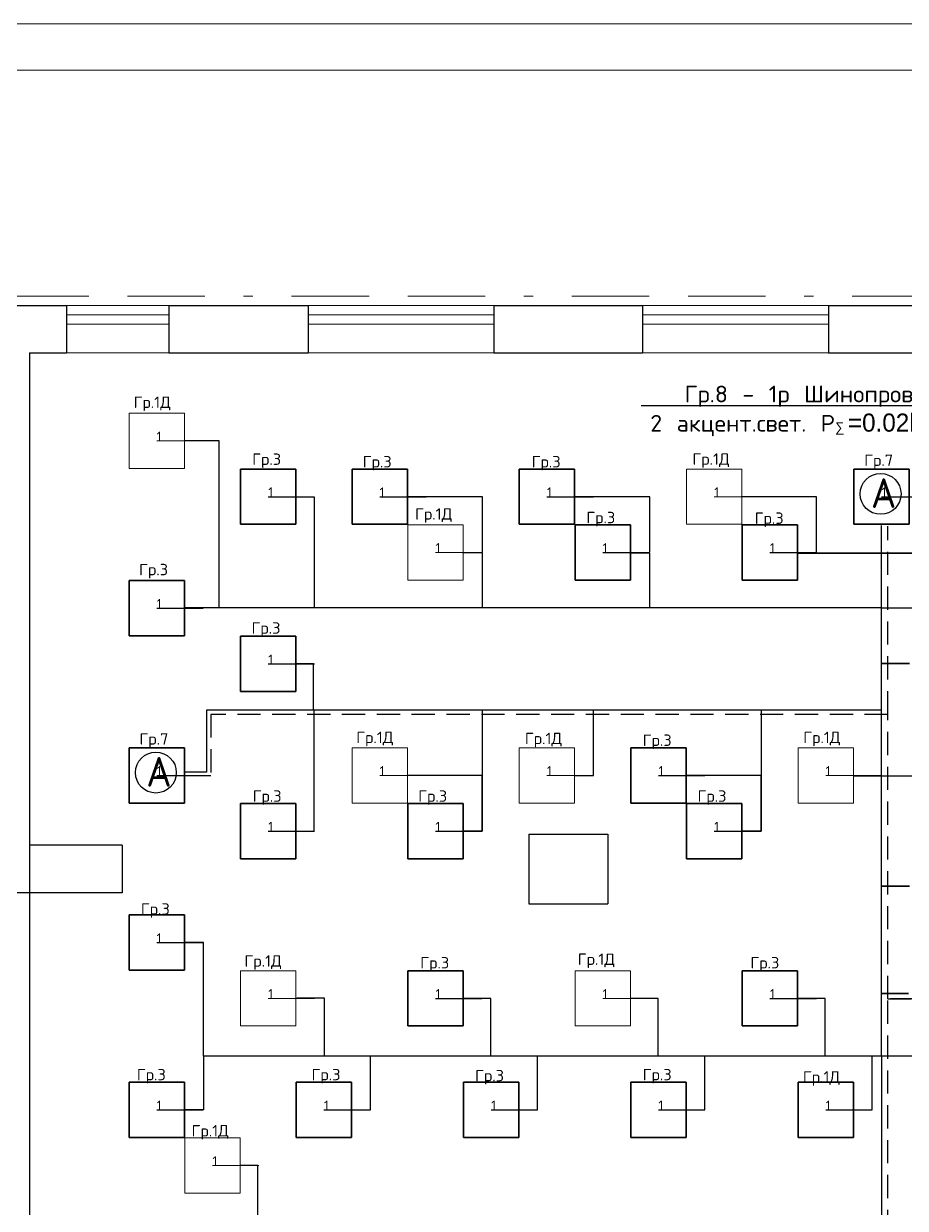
# Model space of a CAD drawing. Header units: metres. Extents: x -472 to 201, y -446 to -235.
# Drawn here: x -464.78 to -455.29, y -325.5 to -312.75 of the extents above; entities that cross this region are included whole.
import ezdxf
from ezdxf import colors
from ezdxf.entities.mleader import LeaderData, LeaderLine
from ezdxf.math import Vec2, Vec3

# ---------------------------------------------------------------- set-up
doc = ezdxf.new("R2010")
doc.units = ezdxf.units.M
doc.header["$MEASUREMENT"] = 0
doc.linetypes.add('( Border )', pattern=[1.751, 0.5, -0.25, 0.5, -0.25, 0.001, -0.25])
doc.linetypes.add('( Hidden )', pattern=[0.375, 0.25, -0.125])
for name, color, linetype, lineweight in [('_Электрика', 7, 'Continuous', 15), ('Level 50', 7, 'Continuous', 0), ('Level 63', 7, 'Continuous', 0)]:
    doc.layers.add(name, color=color, linetype=linetype, lineweight=lineweight)
for name, color, linetype in [('DLXLUM', 220, 'Continuous'), ('DLXLUMEX', 220, 'Continuous'), ('Электрика', 7, 'Continuous')]:
    doc.layers.add(name, color=color, linetype=linetype)
doc.styles.get("Standard").update_dxf_attribs({"font": 'txt.shx'})

# ---------------------------------------------------------------- blocks, each defined once
blk = doc.blocks.new('*U15')
at = {"color": 7, "linetype": 'Continuous', "lineweight": 30}
for p, q in [((-0.425, 0.375), (-0.425, -0.375)), ((-0.425, 0.375), (0.425, 0.375)), ((0.425, 0.375), (0.425, -0.375)), ((-0.425, -0.375), (0.425, -0.375))]:
    blk.add_line(p, q, dxfattribs=at)
blk = doc.blocks.new('*U18')
for p, q in [((297.5, 297.5), (-297.5, 297.5)), ((-297.5, 297.5), (-297.5, -297.5)), ((-297.5, 297.5), (-297.5, -297.5)), ((-297.5, -297.5), (-297.5, 297.5)), ((-297.5, 297.5), (-297.5, 297.5)), ((297.5, 297.5), (-297.5, 297.5)), ((-297.5, 297.5), (-297.5, 297.5)), ((-297.5, 297.5), (297.5, 297.5)), ((-297.5, -297.5), (-297.5, 297.5)), ((-297.5, 297.5), (297.5, 297.5)), ((297.5, -297.5), (297.5, 297.5)), ((297.5, 297.5), (297.5, 297.5)), ((297.5, -297.5), (297.5, 297.5)), ((297.5, 297.5), (297.5, 297.5)), ((297.5, 297.5), (297.5, -297.5)), ((297.5, 297.5), (297.5, -297.5)), ((-297.5, -297.5), (297.5, -297.5)), ((-297.5, -297.5), (-297.5, -297.5)), ((-297.5, -297.5), (297.5, -297.5)), ((297.5, -297.5), (-297.5, -297.5)), ((-297.5, -297.5), (-297.5, -297.5)), ((297.5, -297.5), (-297.5, -297.5)), ((297.5, -297.5), (297.5, -297.5)), ((297.5, -297.5), (297.5, -297.5))]:
    blk.add_line(p, q)
at = {"color": 1}
blk.add_line((0, 0), (500, 0), dxfattribs=at)
at = {"layer": 'DLXLUMEX', "color": 7}
blk.add_text('1', height=100, dxfattribs=at).set_placement((0, 0))
blk = doc.blocks.new('*U80')
for p, q in [((297.5, 297.5), (-297.5, 297.5)), ((-297.5, 297.5), (-297.5, -297.5)), ((-297.5, 297.5), (-297.5, -297.5)), ((-297.5, -297.5), (-297.5, 297.5)), ((-297.5, 297.5), (-297.5, 297.5)), ((297.5, 297.5), (-297.5, 297.5)), ((-297.5, 297.5), (-297.5, 297.5)), ((-297.5, 297.5), (297.5, 297.5)), ((-297.5, -297.5), (-297.5, 297.5)), ((-297.5, 297.5), (297.5, 297.5)), ((297.5, -297.5), (297.5, 297.5)), ((297.5, 297.5), (297.5, 297.5)), ((297.5, -297.5), (297.5, 297.5)), ((297.5, 297.5), (297.5, 297.5)), ((297.5, 297.5), (297.5, -297.5)), ((297.5, 297.5), (297.5, -297.5)), ((-297.5, -297.5), (297.5, -297.5)), ((-297.5, -297.5), (-297.5, -297.5)), ((-297.5, -297.5), (297.5, -297.5)), ((297.5, -297.5), (-297.5, -297.5)), ((-297.5, -297.5), (-297.5, -297.5)), ((297.5, -297.5), (-297.5, -297.5)), ((297.5, -297.5), (297.5, -297.5)), ((297.5, -297.5), (297.5, -297.5))]:
    blk.add_line(p, q)
at = {"color": 1}
blk.add_line((0, 0), (500, 0), dxfattribs=at)
at = {"layer": 'DLXLUMEX', "color": 7}
blk.add_text('1', height=100, dxfattribs=at).set_placement((0, 0))
blk = doc.blocks.new('*U132')
for p, q in [((297.5, 297.5), (-297.5, 297.5)), ((-297.5, 297.5), (-297.5, -297.5)), ((-297.5, 297.5), (-297.5, -297.5)), ((-297.5, -297.5), (-297.5, 297.5)), ((-297.5, 297.5), (-297.5, 297.5)), ((297.5, 297.5), (-297.5, 297.5)), ((-297.5, 297.5), (-297.5, 297.5)), ((-297.5, 297.5), (297.5, 297.5)), ((-297.5, -297.5), (-297.5, 297.5)), ((-297.5, 297.5), (297.5, 297.5)), ((297.5, -297.5), (297.5, 297.5)), ((297.5, 297.5), (297.5, 297.5)), ((297.5, -297.5), (297.5, 297.5)), ((297.5, 297.5), (297.5, 297.5)), ((297.5, 297.5), (297.5, -297.5)), ((297.5, 297.5), (297.5, -297.5)), ((-297.5, -297.5), (297.5, -297.5)), ((-297.5, -297.5), (-297.5, -297.5)), ((297.5, -297.5), (-297.5, -297.5)), ((-297.5, -297.5), (-297.5, -297.5)), ((-297.5, -297.5), (297.5, -297.5)), ((297.5, -297.5), (-297.5, -297.5)), ((297.5, -297.5), (297.5, -297.5)), ((297.5, -297.5), (297.5, -297.5))]:
    blk.add_line(p, q)
at = {"color": 1}
blk.add_line((0, 0), (500, 0), dxfattribs=at)
at = {"layer": 'DLXLUMEX', "color": 7}
blk.add_text('1', height=100, dxfattribs=at).set_placement((0, 0))
blk = doc.blocks.new('*U143')
for p, q in [((297.5, 297.5), (-297.5, 297.5)), ((-297.5, 297.5), (-297.5, -297.5)), ((-297.5, 297.5), (-297.5, -297.5)), ((-297.5, -297.5), (-297.5, 297.5)), ((-297.5, 297.5), (-297.5, 297.5)), ((297.5, 297.5), (-297.5, 297.5)), ((-297.5, 297.5), (-297.5, 297.5)), ((-297.5, 297.5), (297.5, 297.5)), ((-297.5, -297.5), (-297.5, 297.5)), ((-297.5, 297.5), (297.5, 297.5)), ((297.5, -297.5), (297.5, 297.5)), ((297.5, 297.5), (297.5, 297.5)), ((297.5, -297.5), (297.5, 297.5)), ((297.5, 297.5), (297.5, 297.5)), ((297.5, 297.5), (297.5, -297.5)), ((297.5, 297.5), (297.5, -297.5)), ((-297.5, -297.5), (297.5, -297.5)), ((-297.5, -297.5), (-297.5, -297.5)), ((-297.5, -297.5), (297.5, -297.5)), ((297.5, -297.5), (-297.5, -297.5)), ((-297.5, -297.5), (-297.5, -297.5)), ((297.5, -297.5), (-297.5, -297.5)), ((297.5, -297.5), (297.5, -297.5)), ((297.5, -297.5), (297.5, -297.5))]:
    blk.add_line(p, q)
at = {"color": 1}
blk.add_line((0, 0), (500, 0), dxfattribs=at)
at = {"layer": 'DLXLUMEX', "color": 7}
blk.add_text('1', height=100, dxfattribs=at).set_placement((0, 0))
blk = doc.blocks.new('*U154')
for p, q in [((297.5, 297.5), (-297.5, 297.5)), ((-297.5, 297.5), (-297.5, -297.5)), ((-297.5, 297.5), (-297.5, -297.5)), ((-297.5, -297.5), (-297.5, 297.5)), ((-297.5, 297.5), (-297.5, 297.5)), ((297.5, 297.5), (-297.5, 297.5)), ((-297.5, 297.5), (-297.5, 297.5)), ((-297.5, 297.5), (297.5, 297.5)), ((-297.5, -297.5), (-297.5, 297.5)), ((-297.5, 297.5), (297.5, 297.5)), ((297.5, -297.5), (297.5, 297.5)), ((297.5, 297.5), (297.5, 297.5)), ((297.5, -297.5), (297.5, 297.5)), ((297.5, 297.5), (297.5, 297.5)), ((297.5, 297.5), (297.5, -297.5)), ((297.5, 297.5), (297.5, -297.5)), ((-297.5, -297.5), (297.5, -297.5)), ((-297.5, -297.5), (-297.5, -297.5)), ((297.5, -297.5), (-297.5, -297.5)), ((-297.5, -297.5), (-297.5, -297.5)), ((-297.5, -297.5), (297.5, -297.5)), ((297.5, -297.5), (-297.5, -297.5)), ((297.5, -297.5), (297.5, -297.5)), ((297.5, -297.5), (297.5, -297.5))]:
    blk.add_line(p, q)
at = {"color": 1}
blk.add_line((0, 0), (500, 0), dxfattribs=at)
at = {"layer": 'DLXLUMEX', "color": 7}
blk.add_text('1', height=100, dxfattribs=at).set_placement((0, 0))
blk = doc.blocks.new('*U165')
for p, q in [((297.5, 297.5), (-297.5, 297.5)), ((-297.5, 297.5), (-297.5, -297.5)), ((-297.5, 297.5), (-297.5, -297.5)), ((-297.5, -297.5), (-297.5, 297.5)), ((-297.5, 297.5), (-297.5, 297.5)), ((297.5, 297.5), (-297.5, 297.5)), ((-297.5, 297.5), (-297.5, 297.5)), ((-297.5, 297.5), (297.5, 297.5)), ((-297.5, 297.5), (297.5, 297.5)), ((-297.5, -297.5), (-297.5, 297.5)), ((297.5, -297.5), (297.5, 297.5)), ((297.5, 297.5), (297.5, 297.5)), ((297.5, 297.5), (297.5, 297.5)), ((297.5, 297.5), (297.5, -297.5)), ((297.5, -297.5), (297.5, 297.5)), ((297.5, 297.5), (297.5, -297.5)), ((-297.5, -297.5), (297.5, -297.5)), ((-297.5, -297.5), (-297.5, -297.5)), ((-297.5, -297.5), (297.5, -297.5)), ((297.5, -297.5), (-297.5, -297.5)), ((-297.5, -297.5), (-297.5, -297.5)), ((297.5, -297.5), (-297.5, -297.5)), ((297.5, -297.5), (297.5, -297.5)), ((297.5, -297.5), (297.5, -297.5))]:
    blk.add_line(p, q)
at = {"color": 1}
blk.add_line((0, 0), (500, 0), dxfattribs=at)
at = {"layer": 'DLXLUMEX', "color": 7}
blk.add_text('1', height=100, dxfattribs=at).set_placement((0, 0))
blk = doc.blocks.new('*U176')
for p, q in [((297.5, 297.5), (-297.5, 297.5)), ((-297.5, 297.5), (-297.5, -297.5)), ((-297.5, 297.5), (-297.5, -297.5)), ((-297.5, -297.5), (-297.5, 297.5)), ((-297.5, 297.5), (-297.5, 297.5)), ((297.5, 297.5), (-297.5, 297.5)), ((-297.5, 297.5), (-297.5, 297.5)), ((-297.5, 297.5), (297.5, 297.5)), ((-297.5, -297.5), (-297.5, 297.5)), ((-297.5, 297.5), (297.5, 297.5)), ((297.5, -297.5), (297.5, 297.5)), ((297.5, 297.5), (297.5, 297.5)), ((297.5, -297.5), (297.5, 297.5)), ((297.5, 297.5), (297.5, 297.5)), ((297.5, 297.5), (297.5, -297.5)), ((297.5, 297.5), (297.5, -297.5)), ((-297.5, -297.5), (297.5, -297.5)), ((-297.5, -297.5), (-297.5, -297.5)), ((297.5, -297.5), (-297.5, -297.5)), ((-297.5, -297.5), (-297.5, -297.5)), ((-297.5, -297.5), (297.5, -297.5)), ((297.5, -297.5), (-297.5, -297.5)), ((297.5, -297.5), (297.5, -297.5)), ((297.5, -297.5), (297.5, -297.5))]:
    blk.add_line(p, q)
at = {"color": 1}
blk.add_line((0, 0), (500, 0), dxfattribs=at)
at = {"layer": 'DLXLUMEX', "color": 7}
blk.add_text('1', height=100, dxfattribs=at).set_placement((0, 0))
blk = doc.blocks.new('*U187')
for p, q in [((297.5, 297.5), (-297.5, 297.5)), ((-297.5, 297.5), (-297.5, -297.5)), ((-297.5, 297.5), (-297.5, -297.5)), ((-297.5, -297.5), (-297.5, 297.5)), ((-297.5, 297.5), (-297.5, 297.5)), ((297.5, 297.5), (-297.5, 297.5)), ((-297.5, 297.5), (-297.5, 297.5)), ((-297.5, 297.5), (297.5, 297.5)), ((-297.5, -297.5), (-297.5, 297.5)), ((-297.5, 297.5), (297.5, 297.5)), ((297.5, -297.5), (297.5, 297.5)), ((297.5, 297.5), (297.5, 297.5)), ((297.5, -297.5), (297.5, 297.5)), ((297.5, 297.5), (297.5, 297.5)), ((297.5, 297.5), (297.5, -297.5)), ((297.5, 297.5), (297.5, -297.5)), ((-297.5, -297.5), (297.5, -297.5)), ((-297.5, -297.5), (-297.5, -297.5)), ((-297.5, -297.5), (297.5, -297.5)), ((297.5, -297.5), (-297.5, -297.5)), ((-297.5, -297.5), (-297.5, -297.5)), ((297.5, -297.5), (-297.5, -297.5)), ((297.5, -297.5), (297.5, -297.5)), ((297.5, -297.5), (297.5, -297.5))]:
    blk.add_line(p, q)
at = {"color": 1}
blk.add_line((0, 0), (500, 0), dxfattribs=at)
at = {"layer": 'DLXLUMEX', "color": 7}
blk.add_text('1', height=100, dxfattribs=at).set_placement((0, 0))
blk = doc.blocks.new('*U198')
for p, q in [((297.5, 297.5), (-297.5, 297.5)), ((-297.5, 297.5), (-297.5, -297.5)), ((-297.5, 297.5), (-297.5, -297.5)), ((-297.5, -297.5), (-297.5, 297.5)), ((-297.5, 297.5), (-297.5, 297.5)), ((297.5, 297.5), (-297.5, 297.5)), ((-297.5, 297.5), (-297.5, 297.5)), ((-297.5, 297.5), (297.5, 297.5)), ((-297.5, -297.5), (-297.5, 297.5)), ((-297.5, 297.5), (297.5, 297.5)), ((297.5, -297.5), (297.5, 297.5)), ((297.5, 297.5), (297.5, 297.5)), ((297.5, -297.5), (297.5, 297.5)), ((297.5, 297.5), (297.5, 297.5)), ((297.5, 297.5), (297.5, -297.5)), ((297.5, 297.5), (297.5, -297.5)), ((-297.5, -297.5), (297.5, -297.5)), ((-297.5, -297.5), (-297.5, -297.5)), ((297.5, -297.5), (-297.5, -297.5)), ((-297.5, -297.5), (-297.5, -297.5)), ((-297.5, -297.5), (297.5, -297.5)), ((297.5, -297.5), (-297.5, -297.5)), ((297.5, -297.5), (297.5, -297.5)), ((297.5, -297.5), (297.5, -297.5))]:
    blk.add_line(p, q)
at = {"color": 1}
blk.add_line((0, 0), (500, 0), dxfattribs=at)
at = {"layer": 'DLXLUMEX', "color": 7}
blk.add_text('1', height=100, dxfattribs=at).set_placement((0, 0))
blk = doc.blocks.new('*U19')
for p, q in [((297.5, 297.5), (-297.5, 297.5)), ((-297.5, 297.5), (-297.5, -297.5)), ((-297.5, 297.5), (-297.5, -297.5)), ((-297.5, -297.5), (-297.5, 297.5)), ((-297.5, 297.5), (-297.5, 297.5)), ((297.5, 297.5), (-297.5, 297.5)), ((-297.5, 297.5), (-297.5, 297.5)), ((-297.5, 297.5), (297.5, 297.5)), ((-297.5, -297.5), (-297.5, 297.5)), ((-297.5, 297.5), (297.5, 297.5)), ((297.5, -297.5), (297.5, 297.5)), ((297.5, 297.5), (297.5, 297.5)), ((297.5, -297.5), (297.5, 297.5)), ((297.5, 297.5), (297.5, 297.5)), ((297.5, 297.5), (297.5, -297.5)), ((297.5, 297.5), (297.5, -297.5)), ((-297.5, -297.5), (297.5, -297.5)), ((-297.5, -297.5), (-297.5, -297.5)), ((-297.5, -297.5), (297.5, -297.5)), ((297.5, -297.5), (-297.5, -297.5)), ((-297.5, -297.5), (-297.5, -297.5)), ((297.5, -297.5), (-297.5, -297.5)), ((297.5, -297.5), (297.5, -297.5)), ((297.5, -297.5), (297.5, -297.5))]:
    blk.add_line(p, q)
at = {"color": 1}
blk.add_line((0, 0), (500, 0), dxfattribs=at)
at = {"layer": 'DLXLUMEX', "color": 7}
blk.add_text('1', height=100, dxfattribs=at).set_placement((0, 0))
blk = doc.blocks.new('*U63')
for p, q in [((297.5, 297.5), (-297.5, 297.5)), ((-297.5, 297.5), (-297.5, -297.5)), ((-297.5, 297.5), (-297.5, -297.5)), ((-297.5, -297.5), (-297.5, 297.5)), ((-297.5, 297.5), (-297.5, 297.5)), ((297.5, 297.5), (-297.5, 297.5)), ((-297.5, 297.5), (-297.5, 297.5)), ((-297.5, 297.5), (297.5, 297.5)), ((-297.5, -297.5), (-297.5, 297.5)), ((-297.5, 297.5), (297.5, 297.5)), ((297.5, -297.5), (297.5, 297.5)), ((297.5, 297.5), (297.5, 297.5)), ((297.5, -297.5), (297.5, 297.5)), ((297.5, 297.5), (297.5, 297.5)), ((297.5, 297.5), (297.5, -297.5)), ((297.5, 297.5), (297.5, -297.5)), ((-297.5, -297.5), (297.5, -297.5)), ((-297.5, -297.5), (-297.5, -297.5)), ((-297.5, -297.5), (297.5, -297.5)), ((297.5, -297.5), (-297.5, -297.5)), ((-297.5, -297.5), (-297.5, -297.5)), ((297.5, -297.5), (-297.5, -297.5)), ((297.5, -297.5), (297.5, -297.5)), ((297.5, -297.5), (297.5, -297.5))]:
    blk.add_line(p, q)
at = {"color": 1}
blk.add_line((0, 0), (500, 0), dxfattribs=at)
at = {"layer": 'DLXLUMEX', "color": 7}
blk.add_text('1', height=100, dxfattribs=at).set_placement((0, 0))
blk = doc.blocks.new('*U64')
for p, q in [((297.5, 297.5), (-297.5, 297.5)), ((-297.5, 297.5), (-297.5, -297.5)), ((-297.5, 297.5), (-297.5, -297.5)), ((-297.5, -297.5), (-297.5, 297.5)), ((-297.5, 297.5), (-297.5, 297.5)), ((-297.5, 297.5), (-297.5, 297.5)), ((-297.5, 297.5), (297.5, 297.5)), ((297.5, 297.5), (-297.5, 297.5)), ((-297.5, -297.5), (-297.5, 297.5)), ((-297.5, 297.5), (297.5, 297.5)), ((297.5, -297.5), (297.5, 297.5)), ((297.5, 297.5), (297.5, 297.5)), ((297.5, -297.5), (297.5, 297.5)), ((297.5, 297.5), (297.5, 297.5)), ((297.5, 297.5), (297.5, -297.5)), ((297.5, 297.5), (297.5, -297.5)), ((-297.5, -297.5), (297.5, -297.5)), ((-297.5, -297.5), (-297.5, -297.5)), ((-297.5, -297.5), (297.5, -297.5)), ((297.5, -297.5), (-297.5, -297.5)), ((-297.5, -297.5), (-297.5, -297.5)), ((297.5, -297.5), (-297.5, -297.5)), ((297.5, -297.5), (297.5, -297.5)), ((297.5, -297.5), (297.5, -297.5))]:
    blk.add_line(p, q)
at = {"color": 1}
blk.add_line((0, 0), (500, 0), dxfattribs=at)
at = {"layer": 'DLXLUMEX', "color": 7}
blk.add_text('1', height=100, dxfattribs=at).set_placement((0, 0))
blk = doc.blocks.new('*U65')
for p, q in [((297.5, 297.5), (-297.5, 297.5)), ((-297.5, 297.5), (-297.5, -297.5)), ((-297.5, 297.5), (-297.5, -297.5)), ((-297.5, -297.5), (-297.5, 297.5)), ((-297.5, 297.5), (-297.5, 297.5)), ((297.5, 297.5), (-297.5, 297.5)), ((-297.5, 297.5), (-297.5, 297.5)), ((-297.5, 297.5), (297.5, 297.5)), ((-297.5, -297.5), (-297.5, 297.5)), ((-297.5, 297.5), (297.5, 297.5)), ((297.5, -297.5), (297.5, 297.5)), ((297.5, 297.5), (297.5, 297.5)), ((297.5, -297.5), (297.5, 297.5)), ((297.5, 297.5), (297.5, 297.5)), ((297.5, 297.5), (297.5, -297.5)), ((297.5, 297.5), (297.5, -297.5)), ((-297.5, -297.5), (297.5, -297.5)), ((-297.5, -297.5), (-297.5, -297.5)), ((-297.5, -297.5), (297.5, -297.5)), ((297.5, -297.5), (-297.5, -297.5)), ((-297.5, -297.5), (-297.5, -297.5)), ((297.5, -297.5), (-297.5, -297.5)), ((297.5, -297.5), (297.5, -297.5)), ((297.5, -297.5), (297.5, -297.5))]:
    blk.add_line(p, q)
at = {"color": 1}
blk.add_line((0, 0), (500, 0), dxfattribs=at)
at = {"layer": 'DLXLUMEX', "color": 7}
blk.add_text('1', height=100, dxfattribs=at).set_placement((0, 0))
blk = doc.blocks.new('*U66')
for p, q in [((297.5, 297.5), (-297.5, 297.5)), ((-297.5, 297.5), (-297.5, -297.5)), ((-297.5, 297.5), (-297.5, -297.5)), ((-297.5, -297.5), (-297.5, 297.5)), ((-297.5, 297.5), (-297.5, 297.5)), ((297.5, 297.5), (-297.5, 297.5)), ((-297.5, 297.5), (-297.5, 297.5)), ((-297.5, 297.5), (297.5, 297.5)), ((-297.5, -297.5), (-297.5, 297.5)), ((-297.5, 297.5), (297.5, 297.5)), ((297.5, -297.5), (297.5, 297.5)), ((297.5, 297.5), (297.5, 297.5)), ((297.5, -297.5), (297.5, 297.5)), ((297.5, 297.5), (297.5, 297.5)), ((297.5, 297.5), (297.5, -297.5)), ((297.5, 297.5), (297.5, -297.5)), ((-297.5, -297.5), (297.5, -297.5)), ((-297.5, -297.5), (-297.5, -297.5)), ((297.5, -297.5), (-297.5, -297.5)), ((-297.5, -297.5), (-297.5, -297.5)), ((-297.5, -297.5), (297.5, -297.5)), ((297.5, -297.5), (-297.5, -297.5)), ((297.5, -297.5), (297.5, -297.5)), ((297.5, -297.5), (297.5, -297.5))]:
    blk.add_line(p, q)
at = {"color": 1}
blk.add_line((0, 0), (500, 0), dxfattribs=at)
at = {"layer": 'DLXLUMEX', "color": 7}
blk.add_text('1', height=100, dxfattribs=at).set_placement((0, 0))
blk = doc.blocks.new('*U69')
for p, q in [((297.5, 297.5), (-297.5, 297.5)), ((-297.5, 297.5), (-297.5, -297.5)), ((-297.5, 297.5), (-297.5, -297.5)), ((-297.5, -297.5), (-297.5, 297.5)), ((-297.5, 297.5), (-297.5, 297.5)), ((297.5, 297.5), (-297.5, 297.5)), ((-297.5, 297.5), (-297.5, 297.5)), ((-297.5, 297.5), (297.5, 297.5)), ((-297.5, -297.5), (-297.5, 297.5)), ((-297.5, 297.5), (297.5, 297.5)), ((297.5, -297.5), (297.5, 297.5)), ((297.5, 297.5), (297.5, 297.5)), ((297.5, -297.5), (297.5, 297.5)), ((297.5, 297.5), (297.5, 297.5)), ((297.5, 297.5), (297.5, -297.5)), ((297.5, 297.5), (297.5, -297.5)), ((-297.5, -297.5), (297.5, -297.5)), ((-297.5, -297.5), (-297.5, -297.5)), ((-297.5, -297.5), (297.5, -297.5)), ((297.5, -297.5), (-297.5, -297.5)), ((-297.5, -297.5), (-297.5, -297.5)), ((297.5, -297.5), (-297.5, -297.5)), ((297.5, -297.5), (297.5, -297.5)), ((297.5, -297.5), (297.5, -297.5))]:
    blk.add_line(p, q)
at = {"color": 1}
blk.add_line((0, 0), (500, 0), dxfattribs=at)
at = {"layer": 'DLXLUMEX', "color": 7}
blk.add_text('1', height=100, dxfattribs=at).set_placement((0, 0))
blk = doc.blocks.new('*U81')
for p, q in [((297.5, 297.5), (-297.5, 297.5)), ((-297.5, 297.5), (-297.5, -297.5)), ((-297.5, 297.5), (-297.5, -297.5)), ((-297.5, -297.5), (-297.5, 297.5)), ((-297.5, 297.5), (-297.5, 297.5)), ((297.5, 297.5), (-297.5, 297.5)), ((-297.5, 297.5), (-297.5, 297.5)), ((-297.5, 297.5), (297.5, 297.5)), ((-297.5, -297.5), (-297.5, 297.5)), ((-297.5, 297.5), (297.5, 297.5)), ((297.5, -297.5), (297.5, 297.5)), ((297.5, 297.5), (297.5, 297.5)), ((297.5, -297.5), (297.5, 297.5)), ((297.5, 297.5), (297.5, 297.5)), ((297.5, 297.5), (297.5, -297.5)), ((297.5, 297.5), (297.5, -297.5)), ((-297.5, -297.5), (297.5, -297.5)), ((-297.5, -297.5), (-297.5, -297.5)), ((-297.5, -297.5), (297.5, -297.5)), ((297.5, -297.5), (-297.5, -297.5)), ((-297.5, -297.5), (-297.5, -297.5)), ((297.5, -297.5), (-297.5, -297.5)), ((297.5, -297.5), (297.5, -297.5)), ((297.5, -297.5), (297.5, -297.5))]:
    blk.add_line(p, q)
at = {"color": 1}
blk.add_line((0, 0), (500, 0), dxfattribs=at)
at = {"layer": 'DLXLUMEX', "color": 7}
blk.add_text('1', height=100, dxfattribs=at).set_placement((0, 0))
blk = doc.blocks.new('*U107')
for p, q in [((297.5, 297.5), (-297.5, 297.5)), ((-297.5, 297.5), (-297.5, -297.5)), ((-297.5, 297.5), (-297.5, -297.5)), ((-297.5, -297.5), (-297.5, 297.5)), ((-297.5, 297.5), (-297.5, 297.5)), ((297.5, 297.5), (-297.5, 297.5)), ((-297.5, 297.5), (-297.5, 297.5)), ((-297.5, 297.5), (297.5, 297.5)), ((-297.5, -297.5), (-297.5, 297.5)), ((-297.5, 297.5), (297.5, 297.5)), ((297.5, -297.5), (297.5, 297.5)), ((297.5, 297.5), (297.5, 297.5)), ((297.5, -297.5), (297.5, 297.5)), ((297.5, 297.5), (297.5, 297.5)), ((297.5, 297.5), (297.5, -297.5)), ((297.5, 297.5), (297.5, -297.5)), ((-297.5, -297.5), (297.5, -297.5)), ((-297.5, -297.5), (-297.5, -297.5)), ((-297.5, -297.5), (297.5, -297.5)), ((297.5, -297.5), (-297.5, -297.5)), ((-297.5, -297.5), (-297.5, -297.5)), ((297.5, -297.5), (-297.5, -297.5)), ((297.5, -297.5), (297.5, -297.5)), ((297.5, -297.5), (297.5, -297.5))]:
    blk.add_line(p, q)
at = {"color": 1}
blk.add_line((0, 0), (500, 0), dxfattribs=at)
at = {"layer": 'DLXLUMEX', "color": 7}
blk.add_text('1', height=100, dxfattribs=at).set_placement((0, 0))
blk = doc.blocks.new('*U127')
for p, q in [((297.5, 297.5), (-297.5, 297.5)), ((-297.5, 297.5), (-297.5, -297.5)), ((-297.5, 297.5), (-297.5, -297.5)), ((-297.5, -297.5), (-297.5, 297.5)), ((-297.5, 297.5), (-297.5, 297.5)), ((297.5, 297.5), (-297.5, 297.5)), ((-297.5, 297.5), (-297.5, 297.5)), ((-297.5, 297.5), (297.5, 297.5)), ((-297.5, -297.5), (-297.5, 297.5)), ((-297.5, 297.5), (297.5, 297.5)), ((297.5, -297.5), (297.5, 297.5)), ((297.5, 297.5), (297.5, 297.5)), ((297.5, -297.5), (297.5, 297.5)), ((297.5, 297.5), (297.5, 297.5)), ((297.5, 297.5), (297.5, -297.5)), ((297.5, 297.5), (297.5, -297.5)), ((-297.5, -297.5), (297.5, -297.5)), ((-297.5, -297.5), (-297.5, -297.5)), ((-297.5, -297.5), (297.5, -297.5)), ((297.5, -297.5), (-297.5, -297.5)), ((-297.5, -297.5), (-297.5, -297.5)), ((297.5, -297.5), (-297.5, -297.5)), ((297.5, -297.5), (297.5, -297.5)), ((297.5, -297.5), (297.5, -297.5))]:
    blk.add_line(p, q)
at = {"color": 1}
blk.add_line((0, 0), (500, 0), dxfattribs=at)
at = {"layer": 'DLXLUMEX', "color": 7}
blk.add_text('1', height=100, dxfattribs=at).set_placement((0, 0))
blk = doc.blocks.new('*U129')
for p, q in [((297.5, 297.5), (-297.5, 297.5)), ((-297.5, 297.5), (-297.5, -297.5)), ((-297.5, 297.5), (-297.5, -297.5)), ((-297.5, -297.5), (-297.5, 297.5)), ((-297.5, 297.5), (-297.5, 297.5)), ((-297.5, 297.5), (-297.5, 297.5)), ((-297.5, 297.5), (297.5, 297.5)), ((297.5, 297.5), (-297.5, 297.5)), ((-297.5, -297.5), (-297.5, 297.5)), ((-297.5, 297.5), (297.5, 297.5)), ((297.5, -297.5), (297.5, 297.5)), ((297.5, 297.5), (297.5, 297.5)), ((297.5, -297.5), (297.5, 297.5)), ((297.5, 297.5), (297.5, 297.5)), ((297.5, 297.5), (297.5, -297.5)), ((297.5, 297.5), (297.5, -297.5)), ((-297.5, -297.5), (297.5, -297.5)), ((-297.5, -297.5), (-297.5, -297.5)), ((-297.5, -297.5), (297.5, -297.5)), ((297.5, -297.5), (-297.5, -297.5)), ((-297.5, -297.5), (-297.5, -297.5)), ((297.5, -297.5), (-297.5, -297.5)), ((297.5, -297.5), (297.5, -297.5)), ((297.5, -297.5), (297.5, -297.5))]:
    blk.add_line(p, q)
at = {"color": 1}
blk.add_line((0, 0), (500, 0), dxfattribs=at)
at = {"layer": 'DLXLUMEX', "color": 7}
blk.add_text('1', height=100, dxfattribs=at).set_placement((0, 0))
blk = doc.blocks.new('*U130')
for p, q in [((297.5, 297.5), (-297.5, 297.5)), ((-297.5, 297.5), (-297.5, -297.5)), ((-297.5, 297.5), (-297.5, -297.5)), ((-297.5, -297.5), (-297.5, 297.5)), ((-297.5, 297.5), (-297.5, 297.5)), ((297.5, 297.5), (-297.5, 297.5)), ((-297.5, 297.5), (-297.5, 297.5)), ((-297.5, 297.5), (297.5, 297.5)), ((-297.5, -297.5), (-297.5, 297.5)), ((-297.5, 297.5), (297.5, 297.5)), ((297.5, -297.5), (297.5, 297.5)), ((297.5, 297.5), (297.5, 297.5)), ((297.5, -297.5), (297.5, 297.5)), ((297.5, 297.5), (297.5, 297.5)), ((297.5, 297.5), (297.5, -297.5)), ((297.5, 297.5), (297.5, -297.5)), ((-297.5, -297.5), (297.5, -297.5)), ((-297.5, -297.5), (-297.5, -297.5)), ((-297.5, -297.5), (297.5, -297.5)), ((297.5, -297.5), (-297.5, -297.5)), ((-297.5, -297.5), (-297.5, -297.5)), ((297.5, -297.5), (-297.5, -297.5)), ((297.5, -297.5), (297.5, -297.5)), ((297.5, -297.5), (297.5, -297.5))]:
    blk.add_line(p, q)
at = {"color": 1}
blk.add_line((0, 0), (500, 0), dxfattribs=at)
at = {"layer": 'DLXLUMEX', "color": 7}
blk.add_text('1', height=100, dxfattribs=at).set_placement((0, 0))
blk = doc.blocks.new('*U131')
for p, q in [((297.5, 297.5), (-297.5, 297.5)), ((-297.5, 297.5), (-297.5, -297.5)), ((-297.5, 297.5), (-297.5, -297.5)), ((-297.5, -297.5), (-297.5, 297.5)), ((-297.5, 297.5), (-297.5, 297.5)), ((297.5, 297.5), (-297.5, 297.5)), ((-297.5, 297.5), (-297.5, 297.5)), ((-297.5, 297.5), (297.5, 297.5)), ((-297.5, -297.5), (-297.5, 297.5)), ((-297.5, 297.5), (297.5, 297.5)), ((297.5, -297.5), (297.5, 297.5)), ((297.5, 297.5), (297.5, 297.5)), ((297.5, -297.5), (297.5, 297.5)), ((297.5, 297.5), (297.5, 297.5)), ((297.5, 297.5), (297.5, -297.5)), ((297.5, 297.5), (297.5, -297.5)), ((-297.5, -297.5), (297.5, -297.5)), ((-297.5, -297.5), (-297.5, -297.5)), ((-297.5, -297.5), (297.5, -297.5)), ((297.5, -297.5), (-297.5, -297.5)), ((-297.5, -297.5), (-297.5, -297.5)), ((297.5, -297.5), (-297.5, -297.5)), ((297.5, -297.5), (297.5, -297.5)), ((297.5, -297.5), (297.5, -297.5))]:
    blk.add_line(p, q)
at = {"color": 1}
blk.add_line((0, 0), (500, 0), dxfattribs=at)
at = {"layer": 'DLXLUMEX', "color": 7}
blk.add_text('1', height=100, dxfattribs=at).set_placement((0, 0))
blk = doc.blocks.new('*U133')
for p, q in [((297.5, 297.5), (-297.5, 297.5)), ((-297.5, 297.5), (-297.5, -297.5)), ((-297.5, 297.5), (-297.5, -297.5)), ((-297.5, -297.5), (-297.5, 297.5)), ((-297.5, 297.5), (-297.5, 297.5)), ((297.5, 297.5), (-297.5, 297.5)), ((-297.5, 297.5), (-297.5, 297.5)), ((-297.5, 297.5), (297.5, 297.5)), ((-297.5, -297.5), (-297.5, 297.5)), ((-297.5, 297.5), (297.5, 297.5)), ((297.5, -297.5), (297.5, 297.5)), ((297.5, 297.5), (297.5, 297.5)), ((297.5, -297.5), (297.5, 297.5)), ((297.5, 297.5), (297.5, 297.5)), ((297.5, 297.5), (297.5, -297.5)), ((297.5, 297.5), (297.5, -297.5)), ((-297.5, -297.5), (297.5, -297.5)), ((-297.5, -297.5), (-297.5, -297.5)), ((-297.5, -297.5), (297.5, -297.5)), ((297.5, -297.5), (-297.5, -297.5)), ((-297.5, -297.5), (-297.5, -297.5)), ((297.5, -297.5), (-297.5, -297.5)), ((297.5, -297.5), (297.5, -297.5)), ((297.5, -297.5), (297.5, -297.5))]:
    blk.add_line(p, q)
at = {"color": 1}
blk.add_line((0, 0), (500, 0), dxfattribs=at)
at = {"layer": 'DLXLUMEX', "color": 7}
blk.add_text('1', height=100, dxfattribs=at).set_placement((0, 0))
blk = doc.blocks.new('*U134')
for p, q in [((297.5, 297.5), (-297.5, 297.5)), ((-297.5, 297.5), (-297.5, -297.5)), ((-297.5, 297.5), (-297.5, -297.5)), ((-297.5, -297.5), (-297.5, 297.5)), ((-297.5, 297.5), (-297.5, 297.5)), ((297.5, 297.5), (-297.5, 297.5)), ((-297.5, 297.5), (-297.5, 297.5)), ((-297.5, 297.5), (297.5, 297.5)), ((-297.5, -297.5), (-297.5, 297.5)), ((-297.5, 297.5), (297.5, 297.5)), ((297.5, -297.5), (297.5, 297.5)), ((297.5, 297.5), (297.5, 297.5)), ((297.5, -297.5), (297.5, 297.5)), ((297.5, 297.5), (297.5, 297.5)), ((297.5, 297.5), (297.5, -297.5)), ((297.5, 297.5), (297.5, -297.5)), ((-297.5, -297.5), (297.5, -297.5)), ((-297.5, -297.5), (-297.5, -297.5)), ((-297.5, -297.5), (297.5, -297.5)), ((297.5, -297.5), (-297.5, -297.5)), ((-297.5, -297.5), (-297.5, -297.5)), ((297.5, -297.5), (-297.5, -297.5)), ((297.5, -297.5), (297.5, -297.5)), ((297.5, -297.5), (297.5, -297.5))]:
    blk.add_line(p, q)
at = {"color": 1}
blk.add_line((0, 0), (500, 0), dxfattribs=at)
at = {"layer": 'DLXLUMEX', "color": 7}
blk.add_text('1', height=100, dxfattribs=at).set_placement((0, 0))
blk = doc.blocks.new('*U135')
for p, q in [((297.5, 297.5), (-297.5, 297.5)), ((-297.5, 297.5), (-297.5, -297.5)), ((-297.5, 297.5), (-297.5, -297.5)), ((-297.5, -297.5), (-297.5, 297.5)), ((-297.5, 297.5), (-297.5, 297.5)), ((297.5, 297.5), (-297.5, 297.5)), ((-297.5, 297.5), (-297.5, 297.5)), ((-297.5, 297.5), (297.5, 297.5)), ((-297.5, -297.5), (-297.5, 297.5)), ((-297.5, 297.5), (297.5, 297.5)), ((297.5, -297.5), (297.5, 297.5)), ((297.5, 297.5), (297.5, 297.5)), ((297.5, -297.5), (297.5, 297.5)), ((297.5, 297.5), (297.5, 297.5)), ((297.5, 297.5), (297.5, -297.5)), ((297.5, 297.5), (297.5, -297.5)), ((-297.5, -297.5), (297.5, -297.5)), ((-297.5, -297.5), (-297.5, -297.5)), ((297.5, -297.5), (-297.5, -297.5)), ((-297.5, -297.5), (-297.5, -297.5)), ((-297.5, -297.5), (297.5, -297.5)), ((297.5, -297.5), (-297.5, -297.5)), ((297.5, -297.5), (297.5, -297.5)), ((297.5, -297.5), (297.5, -297.5))]:
    blk.add_line(p, q)
at = {"color": 1}
blk.add_line((0, 0), (500, 0), dxfattribs=at)
at = {"layer": 'DLXLUMEX', "color": 7}
blk.add_text('1', height=100, dxfattribs=at).set_placement((0, 0))
blk = doc.blocks.new('*U136')
for p, q in [((297.5, 297.5), (-297.5, 297.5)), ((-297.5, 297.5), (-297.5, -297.5)), ((-297.5, 297.5), (-297.5, -297.5)), ((-297.5, -297.5), (-297.5, 297.5)), ((-297.5, 297.5), (-297.5, 297.5)), ((297.5, 297.5), (-297.5, 297.5)), ((-297.5, 297.5), (-297.5, 297.5)), ((-297.5, 297.5), (297.5, 297.5)), ((-297.5, -297.5), (-297.5, 297.5)), ((-297.5, 297.5), (297.5, 297.5)), ((297.5, -297.5), (297.5, 297.5)), ((297.5, 297.5), (297.5, 297.5)), ((297.5, -297.5), (297.5, 297.5)), ((297.5, 297.5), (297.5, 297.5)), ((297.5, 297.5), (297.5, -297.5)), ((297.5, 297.5), (297.5, -297.5)), ((-297.5, -297.5), (297.5, -297.5)), ((-297.5, -297.5), (-297.5, -297.5)), ((-297.5, -297.5), (297.5, -297.5)), ((297.5, -297.5), (-297.5, -297.5)), ((-297.5, -297.5), (-297.5, -297.5)), ((297.5, -297.5), (-297.5, -297.5)), ((297.5, -297.5), (297.5, -297.5)), ((297.5, -297.5), (297.5, -297.5))]:
    blk.add_line(p, q)
at = {"color": 1}
blk.add_line((0, 0), (500, 0), dxfattribs=at)
at = {"layer": 'DLXLUMEX', "color": 7}
blk.add_text('1', height=100, dxfattribs=at).set_placement((0, 0))
blk = doc.blocks.new('*U146')
for p, q in [((297.5, 297.5), (-297.5, 297.5)), ((-297.5, 297.5), (-297.5, -297.5)), ((-297.5, 297.5), (-297.5, -297.5)), ((-297.5, -297.5), (-297.5, 297.5)), ((-297.5, 297.5), (-297.5, 297.5)), ((297.5, 297.5), (-297.5, 297.5)), ((-297.5, 297.5), (-297.5, 297.5)), ((-297.5, 297.5), (297.5, 297.5)), ((-297.5, -297.5), (-297.5, 297.5)), ((-297.5, 297.5), (297.5, 297.5)), ((297.5, -297.5), (297.5, 297.5)), ((297.5, 297.5), (297.5, 297.5)), ((297.5, -297.5), (297.5, 297.5)), ((297.5, 297.5), (297.5, 297.5)), ((297.5, 297.5), (297.5, -297.5)), ((297.5, 297.5), (297.5, -297.5)), ((-297.5, -297.5), (297.5, -297.5)), ((-297.5, -297.5), (-297.5, -297.5)), ((-297.5, -297.5), (297.5, -297.5)), ((297.5, -297.5), (-297.5, -297.5)), ((-297.5, -297.5), (-297.5, -297.5)), ((297.5, -297.5), (-297.5, -297.5)), ((297.5, -297.5), (297.5, -297.5)), ((297.5, -297.5), (297.5, -297.5))]:
    blk.add_line(p, q)
at = {"color": 1}
blk.add_line((0, 0), (500, 0), dxfattribs=at)
at = {"layer": 'DLXLUMEX', "color": 7}
blk.add_text('1', height=100, dxfattribs=at).set_placement((0, 0))
blk = doc.blocks.new('*U147')
for p, q in [((297.5, 297.5), (-297.5, 297.5)), ((-297.5, 297.5), (-297.5, -297.5)), ((-297.5, 297.5), (-297.5, -297.5)), ((-297.5, -297.5), (-297.5, 297.5)), ((-297.5, 297.5), (-297.5, 297.5)), ((-297.5, 297.5), (-297.5, 297.5)), ((-297.5, 297.5), (297.5, 297.5)), ((297.5, 297.5), (-297.5, 297.5)), ((-297.5, -297.5), (-297.5, 297.5)), ((-297.5, 297.5), (297.5, 297.5)), ((297.5, -297.5), (297.5, 297.5)), ((297.5, 297.5), (297.5, 297.5)), ((297.5, -297.5), (297.5, 297.5)), ((297.5, 297.5), (297.5, 297.5)), ((297.5, 297.5), (297.5, -297.5)), ((297.5, 297.5), (297.5, -297.5)), ((-297.5, -297.5), (297.5, -297.5)), ((-297.5, -297.5), (-297.5, -297.5)), ((-297.5, -297.5), (297.5, -297.5)), ((297.5, -297.5), (-297.5, -297.5)), ((-297.5, -297.5), (-297.5, -297.5)), ((297.5, -297.5), (-297.5, -297.5)), ((297.5, -297.5), (297.5, -297.5)), ((297.5, -297.5), (297.5, -297.5))]:
    blk.add_line(p, q)
at = {"color": 1}
blk.add_line((0, 0), (500, 0), dxfattribs=at)
at = {"layer": 'DLXLUMEX', "color": 7}
blk.add_text('1', height=100, dxfattribs=at).set_placement((0, 0))
blk = doc.blocks.new('*U148')
for p, q in [((297.5, 297.5), (-297.5, 297.5)), ((-297.5, 297.5), (-297.5, -297.5)), ((-297.5, 297.5), (-297.5, -297.5)), ((-297.5, -297.5), (-297.5, 297.5)), ((-297.5, 297.5), (-297.5, 297.5)), ((297.5, 297.5), (-297.5, 297.5)), ((-297.5, 297.5), (-297.5, 297.5)), ((-297.5, 297.5), (297.5, 297.5)), ((-297.5, -297.5), (-297.5, 297.5)), ((-297.5, 297.5), (297.5, 297.5)), ((297.5, -297.5), (297.5, 297.5)), ((297.5, 297.5), (297.5, 297.5)), ((297.5, -297.5), (297.5, 297.5)), ((297.5, 297.5), (297.5, 297.5)), ((297.5, 297.5), (297.5, -297.5)), ((297.5, 297.5), (297.5, -297.5)), ((-297.5, -297.5), (297.5, -297.5)), ((-297.5, -297.5), (-297.5, -297.5)), ((-297.5, -297.5), (297.5, -297.5)), ((297.5, -297.5), (-297.5, -297.5)), ((-297.5, -297.5), (-297.5, -297.5)), ((297.5, -297.5), (-297.5, -297.5)), ((297.5, -297.5), (297.5, -297.5)), ((297.5, -297.5), (297.5, -297.5))]:
    blk.add_line(p, q)
at = {"color": 1}
blk.add_line((0, 0), (500, 0), dxfattribs=at)
at = {"layer": 'DLXLUMEX', "color": 7}
blk.add_text('1', height=100, dxfattribs=at).set_placement((0, 0))
blk = doc.blocks.new('*U149')
for p, q in [((297.5, 297.5), (-297.5, 297.5)), ((-297.5, 297.5), (-297.5, -297.5)), ((-297.5, 297.5), (-297.5, -297.5)), ((-297.5, -297.5), (-297.5, 297.5)), ((-297.5, 297.5), (-297.5, 297.5)), ((297.5, 297.5), (-297.5, 297.5)), ((-297.5, 297.5), (-297.5, 297.5)), ((-297.5, 297.5), (297.5, 297.5)), ((-297.5, -297.5), (-297.5, 297.5)), ((-297.5, 297.5), (297.5, 297.5)), ((297.5, -297.5), (297.5, 297.5)), ((297.5, 297.5), (297.5, 297.5)), ((297.5, -297.5), (297.5, 297.5)), ((297.5, 297.5), (297.5, 297.5)), ((297.5, 297.5), (297.5, -297.5)), ((297.5, 297.5), (297.5, -297.5)), ((-297.5, -297.5), (297.5, -297.5)), ((-297.5, -297.5), (-297.5, -297.5)), ((-297.5, -297.5), (297.5, -297.5)), ((297.5, -297.5), (-297.5, -297.5)), ((-297.5, -297.5), (-297.5, -297.5)), ((297.5, -297.5), (-297.5, -297.5)), ((297.5, -297.5), (297.5, -297.5)), ((297.5, -297.5), (297.5, -297.5))]:
    blk.add_line(p, q)
at = {"color": 1}
blk.add_line((0, 0), (500, 0), dxfattribs=at)
at = {"layer": 'DLXLUMEX', "color": 7}
blk.add_text('1', height=100, dxfattribs=at).set_placement((0, 0))
blk = doc.blocks.new('*U150')
for p, q in [((297.5, 297.5), (-297.5, 297.5)), ((-297.5, 297.5), (-297.5, -297.5)), ((-297.5, 297.5), (-297.5, -297.5)), ((-297.5, -297.5), (-297.5, 297.5)), ((-297.5, 297.5), (-297.5, 297.5)), ((297.5, 297.5), (-297.5, 297.5)), ((-297.5, 297.5), (-297.5, 297.5)), ((-297.5, 297.5), (297.5, 297.5)), ((-297.5, 297.5), (297.5, 297.5)), ((-297.5, -297.5), (-297.5, 297.5)), ((297.5, -297.5), (297.5, 297.5)), ((297.5, 297.5), (297.5, 297.5)), ((297.5, 297.5), (297.5, 297.5)), ((297.5, 297.5), (297.5, -297.5)), ((297.5, -297.5), (297.5, 297.5)), ((297.5, 297.5), (297.5, -297.5)), ((-297.5, -297.5), (297.5, -297.5)), ((-297.5, -297.5), (-297.5, -297.5)), ((-297.5, -297.5), (297.5, -297.5)), ((297.5, -297.5), (-297.5, -297.5)), ((-297.5, -297.5), (-297.5, -297.5)), ((297.5, -297.5), (-297.5, -297.5)), ((297.5, -297.5), (297.5, -297.5)), ((297.5, -297.5), (297.5, -297.5))]:
    blk.add_line(p, q)
at = {"color": 1}
blk.add_line((0, 0), (500, 0), dxfattribs=at)
at = {"layer": 'DLXLUMEX', "color": 7}
blk.add_text('1', height=100, dxfattribs=at).set_placement((0, 0))

msp = doc.modelspace()

# ---------------------------------------------------------------- linework, layer by layer
at = {"color": 1, "linetype": '( Border )', "lineweight": 13, "ltscale": 1.666667}
msp.add_line((-464.91, -315.683), (-452.926, -315.683), dxfattribs=at)
at = {"color": 7, "linetype": 'Continuous', "lineweight": 30}
for p, q in [((-465.595, -315.784), (-464.315, -315.784)), ((-464.315, -315.784), (-464.315, -316.294)), ((-463.215, -315.784), (-463.215, -316.294)), ((-463.215, -315.784), (-461.715, -315.784)), ((-461.715, -315.784), (-461.715, -316.294)), ((-459.715, -315.784), (-459.715, -316.294)), ((-459.715, -315.784), (-458.115, -315.784)), ((-458.115, -315.784), (-458.115, -316.294)), ((-456.115, -315.784), (-456.115, -316.294)), ((-456.115, -315.784), (-454.615, -315.784)), ((-464.715, -316.294), (-464.315, -316.294)), ((-464.715, -316.294), (-464.715, -327.384)), ((-463.215, -316.294), (-461.715, -316.294)), ((-459.715, -316.294), (-458.115, -316.294)), ((-456.115, -316.294), (-454.615, -316.294)), ((-463.715, -321.594), (-464.715, -321.594)), ((-463.715, -321.594), (-463.715, -322.104)), ((-463.715, -322.104), (-466.822, -322.104))]:
    msp.add_line(p, q, dxfattribs=at)
at = {"color": 7, "linetype": 'Continuous', "lineweight": 13}
for p, q in [((-464.315, -315.784), (-463.215, -315.784)), ((-461.715, -315.784), (-459.715, -315.784)), ((-458.115, -315.784), (-456.115, -315.784)), ((-463.215, -316.294), (-464.315, -316.294)), ((-459.715, -316.294), (-461.715, -316.294)), ((-456.115, -316.294), (-458.115, -316.294))]:
    msp.add_line(p, q, dxfattribs=at)
at = {"color": 7, "linetype": 'Continuous', "lineweight": 0}
for p, q in [((-464.315, -315.884), (-463.215, -315.884)), ((-461.715, -315.884), (-459.715, -315.884)), ((-458.115, -315.884), (-456.115, -315.884)), ((-464.315, -315.984), (-463.215, -315.984)), ((-461.715, -315.984), (-459.715, -315.984)), ((-458.115, -315.984), (-456.115, -315.984))]:
    msp.add_line(p, q, dxfattribs=at)
at = {"color": 1, "linetype": 'ByBlock', "transparency": 33554687}
for centre in [(-455.554, -317.811), (-463.354, -320.811)]:
    msp.add_circle(centre, 0.22, dxfattribs=at)
at = {"layer": '_Электрика', "color": 2, "lineweight": 30, "true_color": 0xf1eb1f}
for points in [[(-462.672, -319.036), (-462.672, -317.24), (-463.042, -317.24)], [(-459.838, -319.036), (-461.645, -319.036), (-461.645, -317.845), (-461.845, -317.845)], [(-459.838, -318.44), (-459.838, -317.841), (-460.647, -317.841)], [(-458.038, -318.44), (-458.038, -317.841), (-458.847, -317.841)], [(-456.245, -318.441), (-456.245, -317.843), (-457.054, -317.843)], [(-455.545, -319.036), (-453.731, -319.036), (-453.731, -318.142)], [(-455.545, -320.845), (-455.545, -319.636), (-455.243, -319.636), (-455.545, -319.636), (-455.545, -318.45), (-456.452, -318.45), (-455.219, -318.45), (-455.545, -318.45), (-455.545, -318.15)], [(-458.039, -319.036), (-459.838, -319.036), (-459.838, -318.444), (-460.055, -318.444)], [(-455.545, -319.036), (-458.039, -319.036), (-458.039, -318.448), (-458.243, -318.448)], [(-461.645, -319.036), (-463.042, -319.036)], [(-455.544, -320.14), (-461.657, -320.14), (-461.657, -319.641), (-461.848, -319.641)], [(-461.657, -320.14), (-462.808, -320.14), (-462.808, -320.807), (-463.045, -320.807)], [(-461.847, -321.441), (-461.652, -321.441), (-461.652, -320.141)], [(-459.841, -320.14), (-459.841, -321.443), (-460.051, -321.443), (-459.841, -321.443), (-459.841, -320.841), (-460.647, -320.841)], [(-458.847, -320.841), (-458.645, -320.841), (-458.645, -320.132)], [(-456.84, -320.14), (-456.84, -321.443), (-457.049, -321.443), (-456.84, -321.443), (-456.84, -320.841), (-457.646, -320.841)], [(-453.828, -323.863), (-455.545, -323.863), (-455.545, -323.188), (-455.252, -323.188), (-455.545, -323.188), (-455.545, -322.033), (-455.243, -322.033), (-455.545, -322.033), (-455.545, -320.845), (-455.844, -320.845), (-454.648, -320.845)], [(-455.545, -323.863), (-462.84, -323.863), (-462.84, -322.641), (-463.049, -322.641)], [(-461.538, -323.863), (-461.538, -323.238), (-461.837, -323.238)], [(-459.749, -323.867), (-459.749, -323.241), (-460.047, -323.241)], [(-457.949, -323.867), (-457.949, -323.241), (-458.247, -323.241)], [(-456.149, -323.867), (-456.149, -323.241), (-456.447, -323.241)], [(-462.84, -323.863), (-462.84, -324.442), (-463.037, -324.442)], [(-455.545, -323.863), (-455.545, -325.663), (-462.256, -325.663), (-462.256, -325.042), (-462.44, -325.042)], [(-461.247, -324.441), (-461.045, -324.441), (-461.045, -323.866)], [(-459.447, -324.441), (-459.245, -324.441), (-459.245, -323.866)], [(-457.647, -324.441), (-457.445, -324.441), (-457.445, -323.866)], [(-455.847, -324.441), (-455.645, -324.441), (-455.645, -323.866)]]:
    msp.add_lwpolyline(points, dxfattribs=at)
at = {"layer": '_Электрика', "color": 1, "linetype": '( Hidden )', "lineweight": 30}
for points in [[(-455.476, -320.184), (-455.476, -318.157)], [(-440.555, -324.335), (-442.319, -324.335), (-442.319, -329.141), (-447.854, -329.141), (-447.854, -328.04), (-448.045, -328.04), (-447.845, -328.041), (-447.854, -329.141), (-455.476, -329.141), (-455.476, -323.248), (-455.197, -323.248), (-455.476, -323.248), (-455.476, -320.184), (-462.761, -320.184), (-462.761, -320.847), (-463.041, -320.847)]]:
    msp.add_lwpolyline(points, dxfattribs=at)
at = {"layer": 'Level 50', "color": 7, "linetype": 'Continuous', "lineweight": 13}
msp.add_line((-470.287, -313.25), (-411.287, -313.25), dxfattribs=at)
at = {"layer": 'Level 63', "color": 7, "linetype": 'Continuous', "lineweight": 0, "flags": 128}
msp.add_lwpolyline([(-410.787, -341.75), (-472.287, -341.75), (-472.287, -312.75), (-410.787, -312.75), (-410.787, -341.75)], close=True, dxfattribs=at)

# ---------------------------------------------------------------- block references
at = {"color": 7, "linetype": 'Continuous', "lineweight": 30}
msp.add_blockref('*U15', (-458.915, -321.849), dxfattribs=at)
at = {"layer": '_Электрика', "color": 175, "linetype": 'Continuous', "lineweight": 30, "xscale": 0.001, "yscale": 0.001, "zscale": 0.001}
for name, p in [('*U18', (-463.345, -317.241)), ('*U69', (-457.345, -317.841)), ('*U64', (-460.345, -318.441)), ('*U146', (-460.945, -320.841)), ('*U148', (-459.145, -320.841)), ('*U127', (-456.145, -320.841)), ('*U187', (-462.145, -323.241)), ('*U133', (-458.545, -323.241)), ('*U19', (-462.745, -325.041))]:
    msp.add_blockref(name, p, dxfattribs=at)
at = {"layer": 'DLXLUM', "xscale": 0.001, "yscale": 0.001, "zscale": 0.001}
for name, p in [('*U80', (-462.145, -317.841)), ('*U63', (-460.945, -317.841)), ('*U65', (-459.145, -317.841)), ('*U107', (-455.545, -317.841)), ('*U66', (-458.545, -318.441)), ('*U81', (-456.745, -318.441)), ('*U132', (-463.345, -319.041)), ('*U143', (-462.145, -319.641)), ('*U154', (-463.345, -320.841)), ('*U149', (-457.945, -320.841)), ('*U165', (-462.145, -321.441)), ('*U147', (-460.345, -321.441)), ('*U150', (-457.345, -321.441)), ('*U176', (-463.345, -322.641)), ('*U129', (-460.345, -323.241)), ('*U135', (-456.745, -323.241)), ('*U198', (-463.345, -324.441)), ('*U131', (-461.545, -324.441)), ('*U130', (-459.745, -324.441)), ('*U134', (-457.945, -324.441)), ('*U136', (-456.145, -324.441))]:
    msp.add_blockref(name, p, dxfattribs=at)

# ---------------------------------------------------------------- texts
at = {"color": 1, "linetype": 'ByBlock', "transparency": 33554687, "char_height": 0.31917, "attachment_point": 1}
for insert in [(-455.658, -317.643), (-463.458, -320.643)]:
    msp.add_mtext_dynamic_manual_height_columns('{\\fGOST Common|b0|i0|c204|p34;А}', width=3.89616, gutter_width=1, heights=[0], dxfattribs=dict(at, insert=insert))
at = {"layer": '_Электрика', "color": 175, "linetype": 'Continuous', "lineweight": 30}
for p in [(-463.594, -316.886), (-457.58, -317.497), (-460.565, -318.088), (-461.198, -320.494), (-459.383, -320.505), (-456.387, -320.494), (-462.401, -322.9), (-458.814, -322.881), (-456.391, -324.148), (-462.97, -324.728)]:
    msp.add_text('Гр.1Д', height=0.1228, dxfattribs=at).set_placement(p)
at = {"layer": '_Электрика', "linetype": 'Continuous', "lineweight": 30}
for s, p in [('Гр.3', (-462.318, -317.499)), ('Гр.3', (-461.128, -317.526)), ('Гр.3', (-459.31, -317.526)), ('Гр.7', (-455.731, -317.51)), ('Гр.3', (-458.722, -318.127)), ('Гр.3', (-456.91, -318.134)), ('Гр.3', (-463.535, -318.687)), ('Гр.3', (-462.325, -319.316)), ('Гр.7', (-463.531, -320.51)), ('Гр.3', (-458.115, -320.524)), ('Гр.3', (-462.313, -321.125)), ('Гр.3', (-460.531, -321.125)), ('Гр.3', (-457.525, -321.125)), ('Гр.3', (-463.516, -322.34)), ('Гр.3', (-460.509, -322.919)), ('Гр.3', (-456.956, -322.919)), ('Гр.3', (-463.559, -324.123)), ('Гр.3', (-461.679, -324.123)), ('Гр.3', (-458.115, -324.123)), ('Гр.3', (-459.919, -324.134))]:
    msp.add_text(s, height=0.1228, dxfattribs=at).set_placement(p)

# ---------------------------------------------------------------- leaders
at = {"layer": 'Электрика', "lineweight": 13}
ml = msp.add_multileader_mtext('Standard', dxfattribs=at)
ml.set_content('Гр.8 - 1р Шинопровод,\\P 2 акцент.свет. P{\\fArial|b0|i0|c204|p34;\\H0.55556x;∑ \\fMS Shell Dlg 2|b0|i0|c204|p0;\\H1.95x;=0.02kW}', color=256)
ml.set_leader_properties()
ml.build(insert=Vec2(0, 0))
ml.multileader.update_dxf_attribs({"text_right_attachment_type": 6, "dogleg_length": 0.36, "arrow_head_size": 0.18})
ctx = ml.context
ctx.base_point, ctx.char_height, ctx.arrow_head_size, ctx.landing_gap_size, ctx.plane_origin = Vec3(-459.153, -316.751), 0.18, 0.18, 0.09, Vec3(-459.499, -320.876)
ctx.right_attachment, ctx.text_align_type = 6, 2
notes = []
notes.append((ctx, [(1, (1, 1, 0), (-454.414, -316.865), (-1, 0), 0.366, [(0, [(-453.682, -319.865)], 0, [])])]))
ctx.mtext.insert, ctx.mtext.alignment, ctx.mtext.flow_direction = Vec3(-454.869, -316.646), 3, 5
for ctx, leaders in notes:
    for number, flags, end, landing, length, lines in leaders:
        leader = LeaderData()
        leader.index, (leader.has_last_leader_line, leader.has_dogleg_vector, leader.attachment_direction) = number, flags
        leader.last_leader_point, leader.dogleg_vector, leader.dogleg_length = Vec3(end), Vec3(landing), length
        for number, points, colour, breaks in lines:
            line = LeaderLine()
            line.index, line.vertices, line.color, line.breaks = number, Vec3.list(points), colors.encode_raw_color(colour), breaks
            leader.lines.append(line)
        ctx.leaders.append(leader)

doc.saveas('drawing.dxf')
